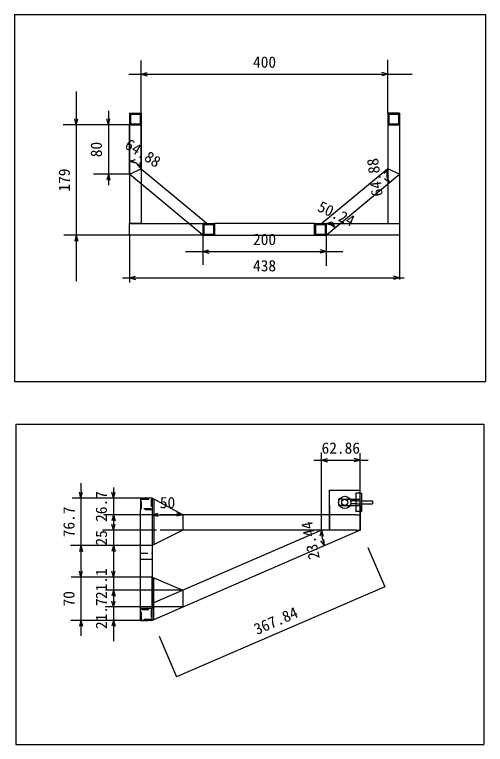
# Model space of a CAD drawing. Units: millimetres, scale not verified. Extents: x -3927 to 20054, y -11123 to 3558.
# Drawn here: x 2118 to 2881, y -389 to 795 of the extents above; entities that cross this region are included whole.
import ezdxf
from ezdxf.enums import TextEntityAlignment as Align

# ---------------------------------------------------------------- set-up
doc = ezdxf.new("R2010")
doc.units = ezdxf.units.MM
doc.header["$LTSCALE"] = 10
doc.linetypes.add('DASHED1', pattern=[1.8, 1.2, -0.6])
for name, color, linetype in [('0-0_ふれーむ', 7, 'Continuous'), ('0-8_ふれーむ', 7, 'Continuous'), ('0-9_ふれーむ', 7, 'Continuous')]:
    doc.layers.add(name, color=color, linetype=linetype)
doc.styles.add('ＭＳ ゴシック', font='')
doc.styles.get('ＭＳ ゴシック').set_extended_font_data('MS Gothic')

msp = doc.modelspace()

# ---------------------------------------------------------------- linework, layer by layer
at = {"layer": '0-0_ふれーむ'}
for p, q in [((2117.76, 794.71), (2881.4, 794.71)), ((2117.76, 794.71), (2117.76, 199.79)), ((2881.4, 794.71), (2881.4, 199.79)), ((2323.23, 634.88), (2323.23, 720.28)), ((2723.23, 634.88), (2723.23, 721.21)), ((2303.21, 698.02), (2762.36, 698.02)), ((2217.87, 670.19), (2217.87, 362.23)), ((2269.82, 638.65), (2269.82, 518.07)), ((2304.23, 634.88), (2323.23, 634.88)), ((2304.23, 634.88), (2304.23, 615.88)), ((2304.23, 631.88), (2304.23, 615.88)), ((2305.83, 633.28), (2321.63, 633.28)), ((2321.63, 633.28), (2321.63, 617.48)), ((2723.23, 634.88), (2742.23, 634.88)), ((2723.23, 634.88), (2723.23, 615.88)), ((2724.83, 633.28), (2740.63, 633.28)), ((2740.63, 633.28), (2740.63, 617.48)), ((2740.63, 630.28), (2740.63, 617.48)), ((2742.23, 634.88), (2742.23, 615.88)), ((2304.23, 615.88), (2196.54, 615.88)), ((2727.83, 617.48), (2740.63, 617.48)), ((2304.23, 535.88), (2245.7, 535.88)), ((2423.23, 455.88), (2423.23, 438.48)), ((2423.23, 455.88), (2442.23, 455.88)), ((2424.83, 454.28), (2440.63, 454.28)), ((2440.63, 454.28), (2440.63, 438.48)), ((2442.23, 455.88), (2442.23, 436.88)), ((2604.23, 455.88), (2604.23, 436.88)), ((2604.23, 455.88), (2623.23, 455.88)), ((2605.83, 454.28), (2621.63, 454.28)), ((2621.63, 454.28), (2621.63, 438.48)), ((2623.23, 455.88), (2623.23, 436.88)), ((2423.23, 438.48), (2423.23, 436.88)), ((2304.23, 436.88), (2197.47, 436.88)), ((2304.23, 436.88), (2304.23, 360.38)), ((2423.23, 436.88), (2442.23, 436.88)), ((2423.23, 436.88), (2423.23, 389.13)), ((2604.23, 436.88), (2623.23, 436.88)), ((2623.23, 436.88), (2623.23, 387.28)), ((2742.23, 436.88), (2742.23, 365.02)), ((2395.04, 410.47), (2650.13, 410.47)), ((2293.01, 367.8), (2749.38, 367.8)), ((2117.76, 199.79), (2881.4, 199.79)), ((2119.62, 130.59), (2878.82, 130.59)), ((2878.82, 130.59), (2878.82, -388.86)), ((2615.46, -41.38), (2615.46, 84.49)), ((2678.32, -41.38), (2678.32, 83.47)), ((2603, 72.18), (2691.24, 72.18)), ((2225.46, 34.78), (2225.46, -85.66)), ((2278.1, 27.62), (2278.1, -221.27)), ((2628.32, 23.62), (2678.32, 23.62)), ((2678.32, 8.62), (2678.32, 23.62)), ((2678.32, 18.62), (2680.32, 18.62)), ((2680.32, 18.62), (2680.32, -11.38)), ((2263.36, 10.32), (2211.14, 10.32)), ((2321.82, 10.32), (2263.36, 10.32)), ((2340.82, 10.32), (2340.82, -8.68)), ((2390.82, -16.38), (2340.82, 10.32)), ((2343.82, 8.72), (2343.82, -8.68)), ((2648.32, 8.62), (2643.32, 8.62)), ((2643.32, 8.62), (2643.32, -1.38)), ((2648.32, 8.62), (2668.32, 8.62)), ((2673.32, 6.12), (2663, 6.12)), ((2673.32, 1.12), (2663, 1.12)), ((2668.32, 8.62), (2678.32, 8.62)), ((2673.32, 6.12), (2698.32, 6.12)), ((2673.32, 1.12), (2698.32, 1.12)), ((2698.32, 6.12), (2698.32, 1.12)), ((2321.82, -168.68), (2321.82, -8.68)), ((2340.82, -8.68), (2340.82, -66.38)), ((2340.82, -8.68), (2340.82, -168.68)), ((2343.82, -8.68), (2343.82, -64.88)), ((2648.32, -1.38), (2643.32, -1.38)), ((2648.32, -1.38), (2668.32, -1.38)), ((2668.32, -1.38), (2678.32, -1.38)), ((2678.32, -1.38), (2678.32, -41.38)), ((2678.32, -11.38), (2680.32, -11.38)), ((2340.82, -16.38), (2262.52, -16.38)), ((2550.11, -16.38), (2365.82, -16.38)), ((2390.82, -16.38), (2390.82, -41.38)), ((2671.32, -16.38), (2550.11, -16.38)), ((2671.32, -16.38), (2678.32, -16.38)), ((2340.82, -41.38), (2260.41, -41.38)), ((2678.32, -41.38), (2340.82, -187.68)), ((2390.82, -41.38), (2340.82, -66.38)), ((2615.46, -41.38), (2340.82, -160.43)), ((2550.11, -41.38), (2365.82, -41.38)), ((2671.32, -41.38), (2550.11, -41.38)), ((2671.32, -41.38), (2678.32, -41.38)), ((2261.67, -66.38), (2208.61, -66.38)), ((2340.82, -66.38), (2261.67, -66.38)), ((2690.44, -69.32), (2718.09, -133.13)), ((2225.46, -85.66), (2225.46, -212.84)), ((2321.82, -88.68), (2340.82, -88.68)), ((2321.82, -187.68), (2321.82, -88.68)), ((2340.82, -117.68), (2209.45, -117.68)), ((2343.82, -186.38), (2343.82, -118.94)), ((2390.82, -138.75), (2265.46, -138.75)), ((2718.09, -133.13), (2380.59, -279.43)), ((2390.82, -138.75), (2390.82, -166)), ((2390.82, -166), (2264.62, -166)), ((2340.82, -168.68), (2321.82, -168.68)), ((2340.82, -187.68), (2209.03, -187.68)), ((2352.01, -213.48), (2380.59, -279.43))]:
    msp.add_line(p, q, dxfattribs=at)
at = {"layer": '0-0_ふれーむ', "color": 4}
for p, q in [((2323.23, 698.02), (2332.89, 700.61)), ((2723.23, 698.02), (2713.57, 700.61)), ((2323.23, 698.02), (2332.89, 695.43)), ((2323.23, 698.02), (2723.23, 698.02)), ((2723.23, 698.02), (2713.57, 695.43)), ((2217.87, 615.88), (2215.29, 625.54)), ((2217.87, 615.88), (2220.46, 625.54)), ((2217.87, 615.88), (2217.87, 436.88)), ((2269.82, 615.88), (2267.23, 625.54)), ((2269.82, 615.88), (2272.41, 625.54)), ((2269.82, 615.88), (2269.82, 535.88)), ((2304.23, 556.87), (2313.89, 559.46)), ((2304.23, 556.87), (2313.89, 554.28)), ((2323.23, 544.79), (2316.78, 552.44)), ((2323.23, 544.79), (2321.47, 554.64)), ((2723.23, 544.79), (2716.78, 537.15)), ((2723.23, 544.79), (2721.47, 534.95)), ((2269.82, 535.88), (2267.23, 526.22)), ((2269.82, 535.88), (2272.41, 526.22)), ((2726.1, 522.46), (2717.93, 528.23)), ((2726.1, 522.46), (2721.91, 531.54)), ((2623.23, 455.88), (2632.89, 458.47)), ((2623.23, 455.88), (2632.89, 453.3)), ((2637.83, 449.04), (2629.67, 454.81)), ((2637.83, 449.04), (2633.65, 458.12)), ((2217.87, 436.88), (2215.29, 427.22)), ((2217.87, 436.88), (2220.46, 427.22)), ((2423.23, 410.47), (2432.89, 413.06)), ((2423.23, 410.47), (2623.23, 410.47)), ((2423.23, 410.47), (2432.89, 407.88)), ((2623.23, 410.47), (2613.57, 413.06)), ((2623.23, 410.47), (2613.57, 407.88)), ((2304.23, 367.8), (2313.89, 370.39)), ((2304.23, 367.8), (2742.23, 367.8)), ((2304.23, 367.8), (2313.89, 365.21)), ((2742.23, 367.8), (2732.57, 370.39)), ((2742.23, 367.8), (2732.57, 365.21)), ((2615.46, 72.18), (2625.12, 74.77)), ((2615.46, 72.18), (2678.32, 72.18)), ((2615.46, 72.18), (2625.12, 69.59)), ((2678.32, 72.18), (2668.66, 74.77)), ((2678.32, 72.18), (2668.66, 69.59)), ((2225.46, 10.32), (2222.87, 19.98)), ((2225.46, 10.32), (2228.05, 19.98)), ((2278.1, 10.32), (2275.51, 19.98)), ((2278.1, 10.32), (2280.69, 19.98)), ((2225.46, 10.32), (2225.46, -66.38)), ((2278.1, 10.32), (2278.1, -16.38)), ((2278.1, -16.38), (2275.51, -26.04)), ((2278.1, -16.38), (2280.69, -26.04)), ((2340.82, -16.38), (2350.48, -13.79)), ((2340.82, -16.38), (2390.82, -16.38)), ((2340.82, -16.38), (2350.48, -18.96)), ((2390.82, -16.38), (2381.16, -13.79)), ((2390.82, -16.38), (2381.16, -18.96)), ((2278.1, -41.38), (2275.51, -31.72)), ((2278.1, -41.38), (2280.69, -31.72)), ((2278.1, -41.38), (2278.1, -66.38)), ((2615.46, -41.38), (2612.87, -51.04)), ((2615.46, -41.38), (2618.05, -51.04)), ((2620.65, -66.38), (2614.43, -58.54)), ((2620.65, -66.38), (2619.18, -56.48)), ((2225.46, -66.38), (2222.87, -76.04)), ((2225.46, -66.38), (2228.05, -76.04)), ((2278.1, -66.38), (2275.51, -76.04)), ((2278.1, -66.38), (2280.69, -76.04)), ((2225.46, -117.68), (2222.87, -108.02)), ((2225.46, -117.68), (2228.05, -108.02)), ((2225.46, -117.68), (2225.46, -187.68)), ((2278.1, -117.68), (2275.51, -108.02)), ((2278.1, -117.68), (2280.69, -108.02)), ((2278.1, -117.68), (2278.1, -138.75)), ((2278.1, -138.75), (2275.51, -148.41)), ((2278.1, -138.75), (2280.69, -148.41)), ((2278.1, -166), (2275.51, -156.34)), ((2278.1, -166), (2280.69, -156.34)), ((2278.1, -166), (2278.1, -187.68)), ((2225.46, -187.68), (2222.87, -197.33)), ((2225.46, -187.68), (2228.05, -197.33)), ((2278.1, -187.68), (2275.51, -197.33)), ((2278.1, -187.68), (2280.69, -197.33))]:
    msp.add_line(p, q, dxfattribs=at)
at = {"layer": '0-0_ふれーむ', "linetype": 'DASHED1'}
for p, q in [((2423.23, 455.88), (2423.23, 436.88)), ((2604.23, 455.88), (2604.23, 436.88)), ((2623.23, 436.88), (2623.23, 455.88)), ((2423.23, 436.88), (2442.23, 436.88)), ((2604.23, 436.88), (2623.23, 436.88)), ((2604.23, 436.88), (2623.23, 436.88)), ((2323.42, 8.72), (2339.22, 8.72)), ((2323.42, -7.08), (2323.42, 8.72)), ((2339.22, 8.72), (2339.22, -7.08)), ((2340.82, -8.68), (2321.82, -8.68)), ((2340.82, -8.68), (2321.82, -8.68)), ((2339.22, -7.08), (2323.42, -7.08)), ((2365.82, -16.38), (2340.82, -16.38)), ((2365.82, -41.38), (2340.82, -41.38)), ((2321.82, -78.84), (2340.82, -78.84)), ((2340.82, -168.68), (2321.82, -168.68)), ((2321.82, -168.68), (2340.82, -168.68))]:
    msp.add_line(p, q, dxfattribs=at)
at = {"layer": '0-0_ふれーむ'}
for points in [[(2305.83, 633.28), (2305.83, 617.48), (2321.63, 617.48)], [(2323.23, 634.88), (2323.23, 628.96), (2323.23, 615.88)], [(2724.83, 633.28), (2724.83, 617.48), (2740.63, 617.48)], [(2424.83, 454.28), (2424.83, 438.48), (2440.63, 438.48)], [(2604.23, 455.88), (2604.23, 438.48), (2604.23, 436.88)], [(2605.83, 454.28), (2605.83, 438.48), (2621.63, 438.48)], [(2119.62, 130.59), (2119.62, -388.86), (2878.82, -388.86)], [(2628.32, -1.38), (2628.32, -41.38), (2628.32, 23.62)], [(2678.32, 18.62), (2671.32, 18.62), (2671.32, -11.38)], [(2340.82, 10.32), (2321.82, 10.32), (2321.82, -8.68)], [(2678.32, -11.38), (2677.3, -11.38), (2671.32, -11.38)], [(2340.82, -187.68), (2340.82, -117.68), (2390.82, -138.75)]]:
    msp.add_lwpolyline(points, dxfattribs=at)
at = {"layer": '0-0_ふれーむ', "linetype": 'DASHED1'}
msp.add_lwpolyline([(2323.42, -186.08), (2323.42, -170.28), (2339.22, -170.28), (2339.22, -186.08)], close=True, dxfattribs=at)
msp.add_lwpolyline([(2321.82, -187.68), (2340.82, -187.68), (2321.82, -187.68)], dxfattribs=at)
at = {"layer": '0-0_ふれーむ'}
for radius in [10, 5]:
    msp.add_circle((2653.32, 3.62), radius, dxfattribs=at)
at = {"layer": '0-0_ふれーむ', "color": 4}
for centre, radius, start, end in [((2304.23, 535.88), 20.98, 25.12129, 90), ((2742.23, 535.88), 20.98, 154.87875, 219.75816), ((2623.23, 436.88), 19, 39.75821, 90), ((2678.32, -41.38), 62.86, 180, 203.43581)]:
    msp.add_arc(centre, radius, start, end, dxfattribs=at)
at = {"layer": '0-8_ふれーむ'}
for p, q in [((2304.23, 615.88), (2323.23, 615.88)), ((2323.23, 545.73), (2323.23, 615.88)), ((2723.23, 615.88), (2723.23, 545.73)), ((2723.23, 615.88), (2742.23, 615.88)), ((2323.23, 545.73), (2323.23, 455.88)), ((2723.23, 545.73), (2723.23, 455.88)), ((2304.23, 535.88), (2304.23, 455.88)), ((2742.23, 535.88), (2742.23, 455.88)), ((2323.23, 455.88), (2304.23, 455.88)), ((2723.23, 455.88), (2742.23, 455.88))]:
    msp.add_line(p, q, dxfattribs=at)
for points in [[(2304.23, 535.88), (2304.23, 615.88), (2320.23, 615.88)], [(2726.23, 615.88), (2742.23, 615.88), (2742.23, 535.88)]]:
    msp.add_lwpolyline(points, dxfattribs=at)
at = {"layer": '0-9_ふれーむ'}
for p, q in [((2304.23, 615.88), (2304.23, 535.88)), ((2304.23, 615.88), (2323.23, 615.88)), ((2323.23, 615.88), (2323.23, 544.79)), ((2723.23, 615.88), (2723.23, 544.79)), ((2723.23, 615.88), (2742.23, 615.88)), ((2742.23, 615.88), (2742.23, 535.88)), ((2623.23, 436.88), (2623.23, 455.88))]:
    msp.add_line(p, q, dxfattribs=at)
for points in [[(2304.23, 634.88), (2323.23, 634.88), (2323.23, 621.8)], [(2742.23, 634.88), (2723.23, 634.88), (2723.23, 621.8)], [(2623.23, 455.88), (2742.23, 455.88), (2742.23, 436.88), (2623.23, 436.88)]]:
    msp.add_lwpolyline(points, dxfattribs=at)
for points in [[(2430.1, 455.88), (2423.23, 455.88), (2423.23, 436.88), (2304.23, 535.88), (2323.23, 544.79)], [(2616.36, 455.88), (2623.23, 455.88), (2623.23, 436.88), (2742.23, 535.88), (2723.23, 544.79)], [(2304.23, 455.88), (2423.23, 455.88), (2423.23, 436.88), (2304.23, 436.88)], [(2442.23, 455.88), (2442.23, 436.88), (2604.23, 436.88), (2604.23, 455.88)]]:
    msp.add_lwpolyline(points, close=True, dxfattribs=at)

# ---------------------------------------------------------------- texts
at = {"layer": '0-0_ふれーむ', "color": 4, "style": 'ＭＳ ゴシック'}
for s, p in [('400', (2504.48, 703.02)), ('200', (2504.48, 415.47)), ('438', (2504.48, 372.8)), ('62.86', (2615.64, 77.18)), ('50', (2353.32, -11.38))]:
    msp.add_text(s, height=18.33, dxfattribs=at).set_placement(p, align=Align.BOTTOM_LEFT)
for s, rotation, p in [('64.88', 327.561, (2291.79, 574.58)), ('80', 90, (2264.82, 563.38)), ('64.88', 97.318, (2720.44, 501.58)), ('179', 90, (2212.87, 507.63)), ('50.24', 334.879, (2605.12, 471.88)), ('26.7', 90, (2273.1, -28.03)), ('76.7', 90, (2220.46, -53.03)), ('23.44', 101.718, (2618.22, -85.76)), ('25', 90, (2273.1, -66.38)), ('21.1', 90, (2273.1, -153.21)), ('70', 90, (2220.46, -165.18)), ('21.7', 90, (2273.1, -201.84)), ('367.84', 23.436, (2512.95, -216.6))]:
    msp.add_text(s, height=18.33, rotation=rotation, dxfattribs=at).set_placement(p, align=Align.BOTTOM_LEFT)

doc.saveas('drawing.dxf')
